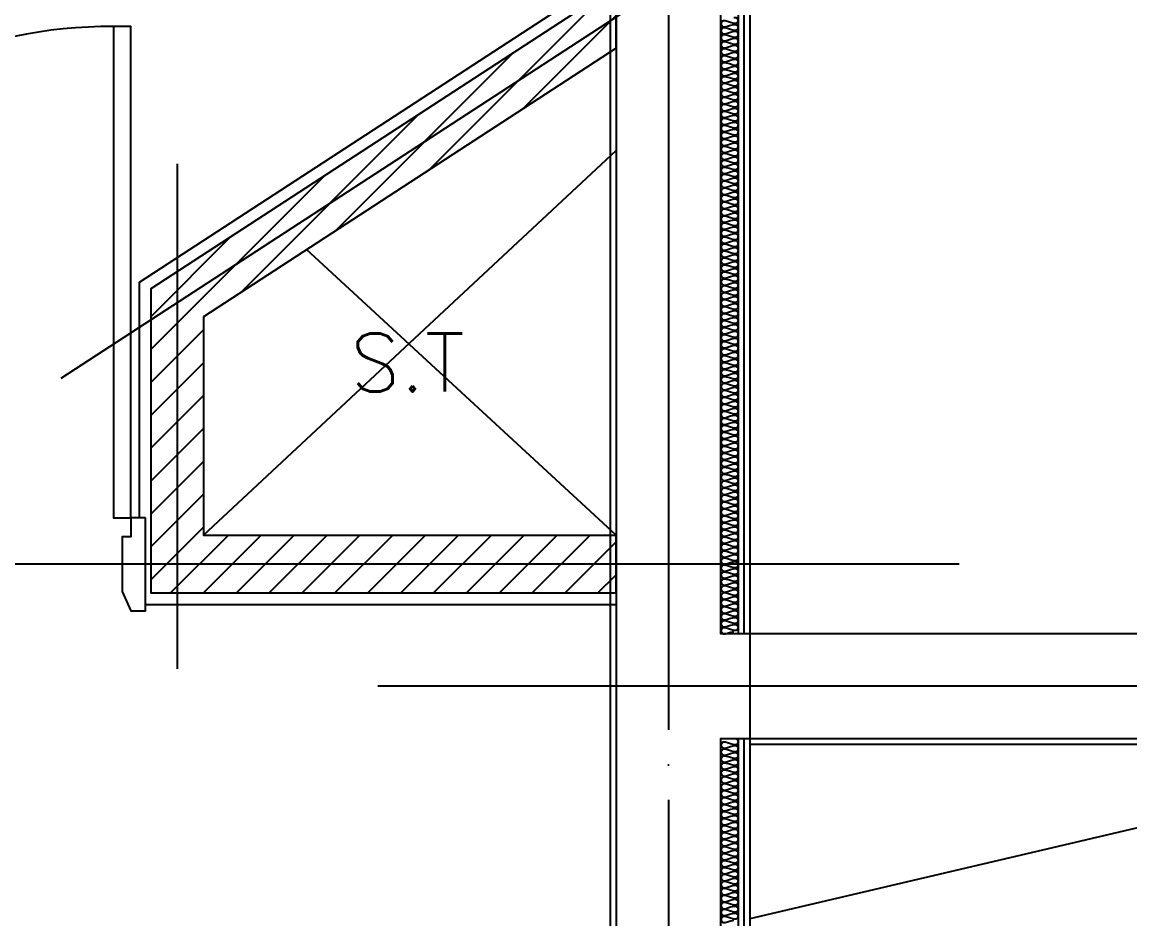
# Model space of a CAD drawing. Extents: x 0 to 40850, y 0 to 28500.
# Drawn here: x 11756 to 13662, y 14687 to 16229 of the extents above; entities that cross this region are included whole.
import ezdxf

# ---------------------------------------------------------------- set-up
doc = ezdxf.new("R2010")
doc.units = 0
doc.header["$LTSCALE"] = 60
doc.header["$MEASUREMENT"] = 0
doc.linetypes.add('CEN', pattern=[62, 60, -1, 0, -1])
for name, color, linetype in [('1', 1, 'CONTINUOUS'), ('2', 2, 'CONTINUOUS'), ('3', 3, 'CONTINUOUS'), ('4', 4, 'CONTINUOUS'), ('6', 6, 'CONTINUOUS'), ('7', 7, 'CONTINUOUS'), ('8', 8, 'CONTINUOUS'), ('9', 9, 'CONTINUOUS'), ('CEN', 1, 'CEN'), ('INSUL', 9, 'CONTINUOUS')]:
    doc.layers.add(name, color=color, linetype=linetype)
doc.styles.add('HS', font='simplex', dxfattribs={"bigfont": 'ghs'})

msp = doc.modelspace()

# ---------------------------------------------------------------- hatches: boundary and pattern name
at = {"layer": '9'}
h = msp.add_hatch(dxfattribs=at)
h.set_pattern_fill('ANSI31', color=256, scale=40, style=0)
h.set_pattern_definition([(45, (-69770.193, -30669.865), (-28.284271, 28.284271), [])])
h.paths.add_polyline_path([(12778.3, 15347), (12778.3, 15247), (11978.3, 15247), (11978.3, 15771.4), (12778.3, 16292.1), (12778.3, 16184.7), (12068.3, 15722.6), (12068.3, 15347)])

# ---------------------------------------------------------------- linework, layer by layer
at = {"layer": '1'}
for p, q in [((12068.3, 15347), (12778.3, 16008.5)), ((12778.3, 15347), (12245.8, 15838.1))]:
    msp.add_line(p, q, dxfattribs=at)
at = {"layer": '2'}
for p, q in [((12998.3, 18147), (12998.3, 15177)), ((12988.3, 18137), (12988.3, 15177)), ((11958.3, 15782.3), (12778.3, 16316)), ((11958.3, 15377), (11958.3, 15782.3)), ((12778.3, 15227), (11968.3, 15227)), ((12988.3, 14997), (12988.3, 14637)), ((12998.3, 14997), (12998.3, 14637)), ((13008.3, 14987), (13008.3, 14687)), ((14288.3, 14987), (13008.3, 14987)), ((14285, 14987), (13008.3, 14687))]:
    msp.add_line(p, q, dxfattribs=at)
at = {"layer": '4', "color": 4, "linetype": 'CONTINUOUS'}
for points in [[(11943.3, 15377), (11943.3, 16222), (11913.3, 16222), (11913.3, 15377)], [(11968.3, 15377), (11943.3, 15377), (11943.3, 15344), (11928.3, 15344), (11928.3, 15250), (11943.3, 15217), (11968.3, 15217)]]:
    msp.add_lwpolyline(points, close=True, dxfattribs=at)
at = {"layer": '4'}
msp.add_arc((11913.3, 15377), 845, 90, 180, dxfattribs=at)
at = {"layer": '6'}
msp.add_lwpolyline([(12778.3, 15347), (12778.3, 15247), (11978.3, 15247), (11978.3, 15771.4), (12778.3, 16292.1), (12778.3, 16184.7), (12068.3, 15722.6), (12068.3, 15347)], close=True, dxfattribs=at)
at = {"layer": '7'}
msp.add_lwpolyline([(12948.3, 17522), (12948.3, 17957), (12958.3, 17957), (12958.3, 20487), (12228.3, 20487), (12228.3, 20307), (12778.3, 20307), (12778.3, 14607), (12958.3, 14607), (12958.3, 14997), (14498.3, 14997), (14498.3, 15177), (12958.3, 15177), (12958.3, 17512)], close=True, dxfattribs=at)
for points in [[(12778.3, 16184.7), (12778.3, 16292.1)], [(12778.3, 15247), (12778.3, 15347)]]:
    msp.add_lwpolyline(points, dxfattribs=at)
at = {"layer": '8'}
for p, q in [((12768.3, 22332), (12768.3, 6042)), ((13008.3, 22332), (13008.3, 6042))]:
    msp.add_line(p, q, dxfattribs=at)
at = {"layer": 'CEN'}
for p, q in [((12868.3, 22332), (12868.3, 6042)), ((11823.3, 15616.8), (13068.3, 16427.2)), ((12023.3, 15117), (12023.3, 15985.6)), ((13368.3, 15297), (8868.3, 15297)), ((15898.3, 15087), (12368.3, 15087))]:
    msp.add_line(p, q, dxfattribs=at)
at = {"layer": 'INSUL'}
for points in [[(12980.8, 16237.5), (12984.1, 16237.5), (12987.1, 16235.7), (12988.3, 16232.4), (12987.1, 16229.1), (12984.1, 16227), (12980.8, 16227), (12973.3, 16229.3), (12965.8, 16231.5), (12962.5, 16231.5), (12959.5, 16229.7), (12958.3, 16226.4), (12959.5, 16223.1), (12962.5, 16221), (12965.8, 16221), (12973.3, 16223.3), (12980.8, 16225.5)], [(12980.8, 16225.5), (12984.1, 16225.5), (12987.1, 16223.7), (12988.3, 16220.4), (12987.1, 16217.1), (12984.1, 16215), (12980.8, 16215), (12973.3, 16217.3), (12965.8, 16219.5), (12962.5, 16219.5), (12959.5, 16217.7), (12958.3, 16214.4), (12959.5, 16211.1), (12962.5, 16209), (12965.8, 16209), (12973.3, 16211.3), (12980.8, 16213.5)], [(12980.8, 16213.5), (12984.1, 16213.5), (12987.1, 16211.7), (12988.3, 16208.4), (12987.1, 16205.1), (12984.1, 16203), (12980.8, 16203), (12973.3, 16205.3), (12965.8, 16207.5), (12962.5, 16207.5), (12959.5, 16205.7), (12958.3, 16202.4), (12959.5, 16199.1), (12962.5, 16197), (12965.8, 16197), (12973.3, 16199.3), (12980.8, 16201.5)], [(12980.8, 16201.5), (12984.1, 16201.5), (12987.1, 16199.7), (12988.3, 16196.4), (12987.1, 16193.1), (12984.1, 16191), (12980.8, 16191), (12973.3, 16193.3), (12965.8, 16195.5), (12962.5, 16195.5), (12959.5, 16193.7), (12958.3, 16190.4), (12959.5, 16187.1), (12962.5, 16185), (12965.8, 16185), (12973.3, 16187.3), (12980.8, 16189.5)], [(12980.8, 16189.5), (12984.1, 16189.5), (12987.1, 16187.7), (12988.3, 16184.4), (12987.1, 16181.1), (12984.1, 16179), (12980.8, 16179), (12973.3, 16181.3), (12965.8, 16183.5), (12962.5, 16183.5), (12959.5, 16181.7), (12958.3, 16178.4), (12959.5, 16175.1), (12962.5, 16173), (12965.8, 16173), (12973.3, 16175.3), (12980.8, 16177.5)], [(12980.8, 16177.5), (12984.1, 16177.5), (12987.1, 16175.7), (12988.3, 16172.4), (12987.1, 16169.1), (12984.1, 16167), (12980.8, 16167), (12973.3, 16169.3), (12965.8, 16171.5), (12962.5, 16171.5), (12959.5, 16169.7), (12958.3, 16166.4), (12959.5, 16163.1), (12962.5, 16161), (12965.8, 16161), (12973.3, 16163.3), (12980.8, 16165.5)], [(12980.8, 16165.5), (12984.1, 16165.5), (12987.1, 16163.7), (12988.3, 16160.4), (12987.1, 16157.1), (12984.1, 16155), (12980.8, 16155), (12973.3, 16157.3), (12965.8, 16159.5), (12962.5, 16159.5), (12959.5, 16157.7), (12958.3, 16154.4), (12959.5, 16151.1), (12962.5, 16149), (12965.8, 16149), (12973.3, 16151.3), (12980.8, 16153.5)], [(12980.8, 16153.5), (12984.1, 16153.5), (12987.1, 16151.7), (12988.3, 16148.4), (12987.1, 16145.1), (12984.1, 16143), (12980.8, 16143), (12973.3, 16145.3), (12965.8, 16147.5), (12962.5, 16147.5), (12959.5, 16145.7), (12958.3, 16142.4), (12959.5, 16139.1), (12962.5, 16137), (12965.8, 16137), (12973.3, 16139.3), (12980.8, 16141.5)], [(12980.8, 16141.5), (12984.1, 16141.5), (12987.1, 16139.7), (12988.3, 16136.4), (12987.1, 16133.1), (12984.1, 16131), (12980.8, 16131), (12973.3, 16133.3), (12965.8, 16135.5), (12962.5, 16135.5), (12959.5, 16133.7), (12958.3, 16130.4), (12959.5, 16127.1), (12962.5, 16125), (12965.8, 16125), (12973.3, 16127.3), (12980.8, 16129.5)], [(12980.8, 16129.5), (12984.1, 16129.5), (12987.1, 16127.7), (12988.3, 16124.4), (12987.1, 16121.1), (12984.1, 16119), (12980.8, 16119), (12973.3, 16121.3), (12965.8, 16123.5), (12962.5, 16123.5), (12959.5, 16121.7), (12958.3, 16118.4), (12959.5, 16115.1), (12962.5, 16113), (12965.8, 16113), (12973.3, 16115.3), (12980.8, 16117.5)], [(12980.8, 16117.5), (12984.1, 16117.5), (12987.1, 16115.7), (12988.3, 16112.4), (12987.1, 16109.1), (12984.1, 16107), (12980.8, 16107), (12973.3, 16109.3), (12965.8, 16111.5), (12962.5, 16111.5), (12959.5, 16109.7), (12958.3, 16106.4), (12959.5, 16103.1), (12962.5, 16101), (12965.8, 16101), (12973.3, 16103.3), (12980.8, 16105.5)], [(12980.8, 16105.5), (12984.1, 16105.5), (12987.1, 16103.7), (12988.3, 16100.4), (12987.1, 16097.1), (12984.1, 16095), (12980.8, 16095), (12973.3, 16097.3), (12965.8, 16099.5), (12962.5, 16099.5), (12959.5, 16097.7), (12958.3, 16094.4), (12959.5, 16091.1), (12962.5, 16089), (12965.8, 16089), (12973.3, 16091.3), (12980.8, 16093.5)], [(12980.8, 16093.5), (12984.1, 16093.5), (12987.1, 16091.7), (12988.3, 16088.4), (12987.1, 16085.1), (12984.1, 16083), (12980.8, 16083), (12973.3, 16085.3), (12965.8, 16087.5), (12962.5, 16087.5), (12959.5, 16085.7), (12958.3, 16082.4), (12959.5, 16079.1), (12962.5, 16077), (12965.8, 16077), (12973.3, 16079.3), (12980.8, 16081.5)], [(12980.8, 16081.5), (12984.1, 16081.5), (12987.1, 16079.7), (12988.3, 16076.4), (12987.1, 16073.1), (12984.1, 16071), (12980.8, 16071), (12973.3, 16073.3), (12965.8, 16075.5), (12962.5, 16075.5), (12959.5, 16073.7), (12958.3, 16070.4), (12959.5, 16067.1), (12962.5, 16065), (12965.8, 16065), (12973.3, 16067.3), (12980.8, 16069.5)], [(12980.8, 16069.5), (12984.1, 16069.5), (12987.1, 16067.7), (12988.3, 16064.4), (12987.1, 16061.1), (12984.1, 16059), (12980.8, 16059), (12973.3, 16061.3), (12965.8, 16063.5), (12962.5, 16063.5), (12959.5, 16061.7), (12958.3, 16058.4), (12959.5, 16055.1), (12962.5, 16053), (12965.8, 16053), (12973.3, 16055.3), (12980.8, 16057.5)], [(12980.8, 16057.5), (12984.1, 16057.5), (12987.1, 16055.7), (12988.3, 16052.4), (12987.1, 16049.1), (12984.1, 16047), (12980.8, 16047), (12973.3, 16049.3), (12965.8, 16051.5), (12962.5, 16051.5), (12959.5, 16049.7), (12958.3, 16046.4), (12959.5, 16043.1), (12962.5, 16041), (12965.8, 16041), (12973.3, 16043.3), (12980.8, 16045.5)], [(12980.8, 16045.5), (12984.1, 16045.5), (12987.1, 16043.7), (12988.3, 16040.4), (12987.1, 16037.1), (12984.1, 16035), (12980.8, 16035), (12973.3, 16037.3), (12965.8, 16039.5), (12962.5, 16039.5), (12959.5, 16037.7), (12958.3, 16034.4), (12959.5, 16031.1), (12962.5, 16029), (12965.8, 16029), (12973.3, 16031.3), (12980.8, 16033.5)], [(12980.8, 16033.5), (12984.1, 16033.5), (12987.1, 16031.7), (12988.3, 16028.4), (12987.1, 16025.1), (12984.1, 16023), (12980.8, 16023), (12973.3, 16025.3), (12965.8, 16027.5), (12962.5, 16027.5), (12959.5, 16025.7), (12958.3, 16022.4), (12959.5, 16019.1), (12962.5, 16017), (12965.8, 16017), (12973.3, 16019.3), (12980.8, 16021.5)], [(12980.8, 16021.5), (12984.1, 16021.5), (12987.1, 16019.7), (12988.3, 16016.4), (12987.1, 16013.1), (12984.1, 16011), (12980.8, 16011), (12973.3, 16013.3), (12965.8, 16015.5), (12962.5, 16015.5), (12959.5, 16013.7), (12958.3, 16010.4), (12959.5, 16007.1), (12962.5, 16005), (12965.8, 16005), (12973.3, 16007.3), (12980.8, 16009.5)], [(12980.8, 16009.5), (12984.1, 16009.5), (12987.1, 16007.7), (12988.3, 16004.4), (12987.1, 16001.1), (12984.1, 15999), (12980.8, 15999), (12973.3, 16001.3), (12965.8, 16003.5), (12962.5, 16003.5), (12959.5, 16001.7), (12958.3, 15998.4), (12959.5, 15995.1), (12962.5, 15993), (12965.8, 15993), (12973.3, 15995.3), (12980.8, 15997.5)], [(12980.8, 15997.5), (12984.1, 15997.5), (12987.1, 15995.7), (12988.3, 15992.4), (12987.1, 15989.1), (12984.1, 15987), (12980.8, 15987), (12973.3, 15989.3), (12965.8, 15991.5), (12962.5, 15991.5), (12959.5, 15989.7), (12958.3, 15986.4), (12959.5, 15983.1), (12962.5, 15981), (12965.8, 15981), (12973.3, 15983.3), (12980.8, 15985.5)], [(12980.8, 15985.5), (12984.1, 15985.5), (12987.1, 15983.7), (12988.3, 15980.4), (12987.1, 15977.1), (12984.1, 15975), (12980.8, 15975), (12973.3, 15977.3), (12965.8, 15979.5), (12962.5, 15979.5), (12959.5, 15977.7), (12958.3, 15974.4), (12959.5, 15971.1), (12962.5, 15969), (12965.8, 15969), (12973.3, 15971.3), (12980.8, 15973.5)], [(12980.8, 15973.5), (12984.1, 15973.5), (12987.1, 15971.7), (12988.3, 15968.4), (12987.1, 15965.1), (12984.1, 15963), (12980.8, 15963), (12973.3, 15965.3), (12965.8, 15967.5), (12962.5, 15967.5), (12959.5, 15965.7), (12958.3, 15962.4), (12959.5, 15959.1), (12962.5, 15957), (12965.8, 15957), (12973.3, 15959.3), (12980.8, 15961.5)], [(12980.8, 15961.5), (12984.1, 15961.5), (12987.1, 15959.7), (12988.3, 15956.4), (12987.1, 15953.1), (12984.1, 15951), (12980.8, 15951), (12973.3, 15953.3), (12965.8, 15955.5), (12962.5, 15955.5), (12959.5, 15953.7), (12958.3, 15950.4), (12959.5, 15947.1), (12962.5, 15945), (12965.8, 15945), (12973.3, 15947.3), (12980.8, 15949.5)], [(12980.8, 15949.5), (12984.1, 15949.5), (12987.1, 15947.7), (12988.3, 15944.4), (12987.1, 15941.1), (12984.1, 15939), (12980.8, 15939), (12973.3, 15941.3), (12965.8, 15943.5), (12962.5, 15943.5), (12959.5, 15941.7), (12958.3, 15938.4), (12959.5, 15935.1), (12962.5, 15933), (12965.8, 15933), (12973.3, 15935.3), (12980.8, 15937.5)], [(12980.8, 15937.5), (12984.1, 15937.5), (12987.1, 15935.7), (12988.3, 15932.4), (12987.1, 15929.1), (12984.1, 15927), (12980.8, 15927), (12973.3, 15929.3), (12965.8, 15931.5), (12962.5, 15931.5), (12959.5, 15929.7), (12958.3, 15926.4), (12959.5, 15923.1), (12962.5, 15921), (12965.8, 15921), (12973.3, 15923.3), (12980.8, 15925.5)], [(12980.8, 15925.5), (12984.1, 15925.5), (12987.1, 15923.7), (12988.3, 15920.4), (12987.1, 15917.1), (12984.1, 15915), (12980.8, 15915), (12973.3, 15917.3), (12965.8, 15919.5), (12962.5, 15919.5), (12959.5, 15917.7), (12958.3, 15914.4), (12959.5, 15911.1), (12962.5, 15909), (12965.8, 15909), (12973.3, 15911.3), (12980.8, 15913.5)], [(12980.8, 15913.5), (12984.1, 15913.5), (12987.1, 15911.7), (12988.3, 15908.4), (12987.1, 15905.1), (12984.1, 15903), (12980.8, 15903), (12973.3, 15905.3), (12965.8, 15907.5), (12962.5, 15907.5), (12959.5, 15905.7), (12958.3, 15902.4), (12959.5, 15899.1), (12962.5, 15897), (12965.8, 15897), (12973.3, 15899.3), (12980.8, 15901.5)], [(12980.8, 15901.5), (12984.1, 15901.5), (12987.1, 15899.7), (12988.3, 15896.4), (12987.1, 15893.1), (12984.1, 15891), (12980.8, 15891), (12973.3, 15893.3), (12965.8, 15895.5), (12962.5, 15895.5), (12959.5, 15893.7), (12958.3, 15890.4), (12959.5, 15887.1), (12962.5, 15885), (12965.8, 15885), (12973.3, 15887.3), (12980.8, 15889.5)], [(12980.8, 15889.5), (12984.1, 15889.5), (12987.1, 15887.7), (12988.3, 15884.4), (12987.1, 15881.1), (12984.1, 15879), (12980.8, 15879), (12973.3, 15881.3), (12965.8, 15883.5), (12962.5, 15883.5), (12959.5, 15881.7), (12958.3, 15878.4), (12959.5, 15875.1), (12962.5, 15873), (12965.8, 15873), (12973.3, 15875.3), (12980.8, 15877.5)], [(12980.8, 15877.5), (12984.1, 15877.5), (12987.1, 15875.7), (12988.3, 15872.4), (12987.1, 15869.1), (12984.1, 15867), (12980.8, 15867), (12973.3, 15869.3), (12965.8, 15871.5), (12962.5, 15871.5), (12959.5, 15869.7), (12958.3, 15866.4), (12959.5, 15863.1), (12962.5, 15861), (12965.8, 15861), (12973.3, 15863.3), (12980.8, 15865.5)], [(12980.8, 15865.5), (12984.1, 15865.5), (12987.1, 15863.7), (12988.3, 15860.4), (12987.1, 15857.1), (12984.1, 15855), (12980.8, 15855), (12973.3, 15857.3), (12965.8, 15859.5), (12962.5, 15859.5), (12959.5, 15857.7), (12958.3, 15854.4), (12959.5, 15851.1), (12962.5, 15849), (12965.8, 15849), (12973.3, 15851.3), (12980.8, 15853.5)], [(12980.8, 15853.5), (12984.1, 15853.5), (12987.1, 15851.7), (12988.3, 15848.4), (12987.1, 15845.1), (12984.1, 15843), (12980.8, 15843), (12973.3, 15845.3), (12965.8, 15847.5), (12962.5, 15847.5), (12959.5, 15845.7), (12958.3, 15842.4), (12959.5, 15839.1), (12962.5, 15837), (12965.8, 15837), (12973.3, 15839.3), (12980.8, 15841.5)], [(12980.8, 15841.5), (12984.1, 15841.5), (12987.1, 15839.7), (12988.3, 15836.4), (12987.1, 15833.1), (12984.1, 15831), (12980.8, 15831), (12973.3, 15833.3), (12965.8, 15835.5), (12962.5, 15835.5), (12959.5, 15833.7), (12958.3, 15830.4), (12959.5, 15827.1), (12962.5, 15825), (12965.8, 15825), (12973.3, 15827.3), (12980.8, 15829.5)], [(12980.8, 15829.5), (12984.1, 15829.5), (12987.1, 15827.7), (12988.3, 15824.4), (12987.1, 15821.1), (12984.1, 15819), (12980.8, 15819), (12973.3, 15821.3), (12965.8, 15823.5), (12962.5, 15823.5), (12959.5, 15821.7), (12958.3, 15818.4), (12959.5, 15815.1), (12962.5, 15813), (12965.8, 15813), (12973.3, 15815.3), (12980.8, 15817.5)], [(12980.8, 15817.5), (12984.1, 15817.5), (12987.1, 15815.7), (12988.3, 15812.4), (12987.1, 15809.1), (12984.1, 15807), (12980.8, 15807), (12973.3, 15809.3), (12965.8, 15811.5), (12962.5, 15811.5), (12959.5, 15809.7), (12958.3, 15806.4), (12959.5, 15803.1), (12962.5, 15801), (12965.8, 15801), (12973.3, 15803.3), (12980.8, 15805.5)], [(12980.8, 15805.5), (12984.1, 15805.5), (12987.1, 15803.7), (12988.3, 15800.4), (12987.1, 15797.1), (12984.1, 15795), (12980.8, 15795), (12973.3, 15797.3), (12965.8, 15799.5), (12962.5, 15799.5), (12959.5, 15797.7), (12958.3, 15794.4), (12959.5, 15791.1), (12962.5, 15789), (12965.8, 15789), (12973.3, 15791.3), (12980.8, 15793.5)], [(12980.8, 15793.5), (12984.1, 15793.5), (12987.1, 15791.7), (12988.3, 15788.4), (12987.1, 15785.1), (12984.1, 15783), (12980.8, 15783), (12973.3, 15785.3), (12965.8, 15787.5), (12962.5, 15787.5), (12959.5, 15785.7), (12958.3, 15782.4), (12959.5, 15779.1), (12962.5, 15777), (12965.8, 15777), (12973.3, 15779.3), (12980.8, 15781.5)], [(12980.8, 15781.5), (12984.1, 15781.5), (12987.1, 15779.7), (12988.3, 15776.4), (12987.1, 15773.1), (12984.1, 15771), (12980.8, 15771), (12973.3, 15773.3), (12965.8, 15775.5), (12962.5, 15775.5), (12959.5, 15773.7), (12958.3, 15770.4), (12959.5, 15767.1), (12962.5, 15765), (12965.8, 15765), (12973.3, 15767.3), (12980.8, 15769.5)], [(12980.8, 15769.5), (12984.1, 15769.5), (12987.1, 15767.7), (12988.3, 15764.4), (12987.1, 15761.1), (12984.1, 15759), (12980.8, 15759), (12973.3, 15761.3), (12965.8, 15763.5), (12962.5, 15763.5), (12959.5, 15761.7), (12958.3, 15758.4), (12959.5, 15755.1), (12962.5, 15753), (12965.8, 15753), (12973.3, 15755.3), (12980.8, 15757.5)], [(12980.8, 15757.5), (12984.1, 15757.5), (12987.1, 15755.7), (12988.3, 15752.4), (12987.1, 15749.1), (12984.1, 15747), (12980.8, 15747), (12973.3, 15749.3), (12965.8, 15751.5), (12962.5, 15751.5), (12959.5, 15749.7), (12958.3, 15746.4), (12959.5, 15743.1), (12962.5, 15741), (12965.8, 15741), (12973.3, 15743.3), (12980.8, 15745.5)], [(12980.8, 15745.5), (12984.1, 15745.5), (12987.1, 15743.7), (12988.3, 15740.4), (12987.1, 15737.1), (12984.1, 15735), (12980.8, 15735), (12973.3, 15737.3), (12965.8, 15739.5), (12962.5, 15739.5), (12959.5, 15737.7), (12958.3, 15734.4), (12959.5, 15731.1), (12962.5, 15729), (12965.8, 15729), (12973.3, 15731.3), (12980.8, 15733.5)], [(12980.8, 15733.5), (12984.1, 15733.5), (12987.1, 15731.7), (12988.3, 15728.4), (12987.1, 15725.1), (12984.1, 15723), (12980.8, 15723), (12973.3, 15725.3), (12965.8, 15727.5), (12962.5, 15727.5), (12959.5, 15725.7), (12958.3, 15722.4), (12959.5, 15719.1), (12962.5, 15717), (12965.8, 15717), (12973.3, 15719.3), (12980.8, 15721.5)], [(12980.8, 15721.5), (12984.1, 15721.5), (12987.1, 15719.7), (12988.3, 15716.4), (12987.1, 15713.1), (12984.1, 15711), (12980.8, 15711), (12973.3, 15713.3), (12965.8, 15715.5), (12962.5, 15715.5), (12959.5, 15713.7), (12958.3, 15710.4), (12959.5, 15707.1), (12962.5, 15705), (12965.8, 15705), (12973.3, 15707.3), (12980.8, 15709.5)], [(12980.8, 15709.5), (12984.1, 15709.5), (12987.1, 15707.7), (12988.3, 15704.4), (12987.1, 15701.1), (12984.1, 15699), (12980.8, 15699), (12973.3, 15701.3), (12965.8, 15703.5), (12962.5, 15703.5), (12959.5, 15701.7), (12958.3, 15698.4), (12959.5, 15695.1), (12962.5, 15693), (12965.8, 15693), (12973.3, 15695.3), (12980.8, 15697.5)], [(12980.8, 15697.5), (12984.1, 15697.5), (12987.1, 15695.7), (12988.3, 15692.4), (12987.1, 15689.1), (12984.1, 15687), (12980.8, 15687), (12973.3, 15689.3), (12965.8, 15691.5), (12962.5, 15691.5), (12959.5, 15689.7), (12958.3, 15686.4), (12959.5, 15683.1), (12962.5, 15681), (12965.8, 15681), (12973.3, 15683.3), (12980.8, 15685.5)], [(12980.8, 15685.5), (12984.1, 15685.5), (12987.1, 15683.7), (12988.3, 15680.4), (12987.1, 15677.1), (12984.1, 15675), (12980.8, 15675), (12973.3, 15677.3), (12965.8, 15679.5), (12962.5, 15679.5), (12959.5, 15677.7), (12958.3, 15674.4), (12959.5, 15671.1), (12962.5, 15669), (12965.8, 15669), (12973.3, 15671.3), (12980.8, 15673.5)], [(12980.8, 15673.5), (12984.1, 15673.5), (12987.1, 15671.7), (12988.3, 15668.4), (12987.1, 15665.1), (12984.1, 15663), (12980.8, 15663), (12973.3, 15665.3), (12965.8, 15667.5), (12962.5, 15667.5), (12959.5, 15665.7), (12958.3, 15662.4), (12959.5, 15659.1), (12962.5, 15657), (12965.8, 15657), (12973.3, 15659.3), (12980.8, 15661.5)], [(12980.8, 15661.5), (12984.1, 15661.5), (12987.1, 15659.7), (12988.3, 15656.4), (12987.1, 15653.1), (12984.1, 15651), (12980.8, 15651), (12973.3, 15653.3), (12965.8, 15655.5), (12962.5, 15655.5), (12959.5, 15653.7), (12958.3, 15650.4), (12959.5, 15647.1), (12962.5, 15645), (12965.8, 15645), (12973.3, 15647.3), (12980.8, 15649.5)], [(12980.8, 15649.5), (12984.1, 15649.5), (12987.1, 15647.7), (12988.3, 15644.4), (12987.1, 15641.1), (12984.1, 15639), (12980.8, 15639), (12973.3, 15641.3), (12965.8, 15643.5), (12962.5, 15643.5), (12959.5, 15641.7), (12958.3, 15638.4), (12959.5, 15635.1), (12962.5, 15633), (12965.8, 15633), (12973.3, 15635.3), (12980.8, 15637.5)], [(12980.8, 15637.5), (12984.1, 15637.5), (12987.1, 15635.7), (12988.3, 15632.4), (12987.1, 15629.1), (12984.1, 15627), (12980.8, 15627), (12973.3, 15629.3), (12965.8, 15631.5), (12962.5, 15631.5), (12959.5, 15629.7), (12958.3, 15626.4), (12959.5, 15623.1), (12962.5, 15621), (12965.8, 15621), (12973.3, 15623.3), (12980.8, 15625.5)], [(12980.8, 15625.5), (12984.1, 15625.5), (12987.1, 15623.7), (12988.3, 15620.4), (12987.1, 15617.1), (12984.1, 15615), (12980.8, 15615), (12973.3, 15617.3), (12965.8, 15619.5), (12962.5, 15619.5), (12959.5, 15617.7), (12958.3, 15614.4), (12959.5, 15611.1), (12962.5, 15609), (12965.8, 15609), (12973.3, 15611.3), (12980.8, 15613.5)], [(12980.8, 15613.5), (12984.1, 15613.5), (12987.1, 15611.7), (12988.3, 15608.4), (12987.1, 15605.1), (12984.1, 15603), (12980.8, 15603), (12973.3, 15605.3), (12965.8, 15607.5), (12962.5, 15607.5), (12959.5, 15605.7), (12958.3, 15602.4), (12959.5, 15599.1), (12962.5, 15597), (12965.8, 15597), (12973.3, 15599.3), (12980.8, 15601.5)], [(12980.8, 15601.5), (12984.1, 15601.5), (12987.1, 15599.7), (12988.3, 15596.4), (12987.1, 15593.1), (12984.1, 15591), (12980.8, 15591), (12973.3, 15593.3), (12965.8, 15595.5), (12962.5, 15595.5), (12959.5, 15593.7), (12958.3, 15590.4), (12959.5, 15587.1), (12962.5, 15585), (12965.8, 15585), (12973.3, 15587.3), (12980.8, 15589.5)], [(12980.8, 15589.5), (12984.1, 15589.5), (12987.1, 15587.7), (12988.3, 15584.4), (12987.1, 15581.1), (12984.1, 15579), (12980.8, 15579), (12973.3, 15581.3), (12965.8, 15583.5), (12962.5, 15583.5), (12959.5, 15581.7), (12958.3, 15578.4), (12959.5, 15575.1), (12962.5, 15573), (12965.8, 15573), (12973.3, 15575.3), (12980.8, 15577.5)], [(12980.8, 15577.5), (12984.1, 15577.5), (12987.1, 15575.7), (12988.3, 15572.4), (12987.1, 15569.1), (12984.1, 15567), (12980.8, 15567), (12973.3, 15569.3), (12965.8, 15571.5), (12962.5, 15571.5), (12959.5, 15569.7), (12958.3, 15566.4), (12959.5, 15563.1), (12962.5, 15561), (12965.8, 15561), (12973.3, 15563.3), (12980.8, 15565.5)], [(12980.8, 15565.5), (12984.1, 15565.5), (12987.1, 15563.7), (12988.3, 15560.4), (12987.1, 15557.1), (12984.1, 15555), (12980.8, 15555), (12973.3, 15557.3), (12965.8, 15559.5), (12962.5, 15559.5), (12959.5, 15557.7), (12958.3, 15554.4), (12959.5, 15551.1), (12962.5, 15549), (12965.8, 15549), (12973.3, 15551.3), (12980.8, 15553.5)], [(12980.8, 15553.5), (12984.1, 15553.5), (12987.1, 15551.7), (12988.3, 15548.4), (12987.1, 15545.1), (12984.1, 15543), (12980.8, 15543), (12973.3, 15545.3), (12965.8, 15547.5), (12962.5, 15547.5), (12959.5, 15545.7), (12958.3, 15542.4), (12959.5, 15539.1), (12962.5, 15537), (12965.8, 15537), (12973.3, 15539.3), (12980.8, 15541.5)], [(12980.8, 15541.5), (12984.1, 15541.5), (12987.1, 15539.7), (12988.3, 15536.4), (12987.1, 15533.1), (12984.1, 15531), (12980.8, 15531), (12973.3, 15533.3), (12965.8, 15535.5), (12962.5, 15535.5), (12959.5, 15533.7), (12958.3, 15530.4), (12959.5, 15527.1), (12962.5, 15525), (12965.8, 15525), (12973.3, 15527.3), (12980.8, 15529.5)], [(12980.8, 15529.5), (12984.1, 15529.5), (12987.1, 15527.7), (12988.3, 15524.4), (12987.1, 15521.1), (12984.1, 15519), (12980.8, 15519), (12973.3, 15521.3), (12965.8, 15523.5), (12962.5, 15523.5), (12959.5, 15521.7), (12958.3, 15518.4), (12959.5, 15515.1), (12962.5, 15513), (12965.8, 15513), (12973.3, 15515.3), (12980.8, 15517.5)], [(12980.8, 15517.5), (12984.1, 15517.5), (12987.1, 15515.7), (12988.3, 15512.4), (12987.1, 15509.1), (12984.1, 15507), (12980.8, 15507), (12973.3, 15509.3), (12965.8, 15511.5), (12962.5, 15511.5), (12959.5, 15509.7), (12958.3, 15506.4), (12959.5, 15503.1), (12962.5, 15501), (12965.8, 15501), (12973.3, 15503.3), (12980.8, 15505.5)], [(12980.8, 15505.5), (12984.1, 15505.5), (12987.1, 15503.7), (12988.3, 15500.4), (12987.1, 15497.1), (12984.1, 15495), (12980.8, 15495), (12973.3, 15497.3), (12965.8, 15499.5), (12962.5, 15499.5), (12959.5, 15497.7), (12958.3, 15494.4), (12959.5, 15491.1), (12962.5, 15489), (12965.8, 15489), (12973.3, 15491.3), (12980.8, 15493.5)], [(12980.8, 15493.5), (12984.1, 15493.5), (12987.1, 15491.7), (12988.3, 15488.4), (12987.1, 15485.1), (12984.1, 15483), (12980.8, 15483), (12973.3, 15485.3), (12965.8, 15487.5), (12962.5, 15487.5), (12959.5, 15485.7), (12958.3, 15482.4), (12959.5, 15479.1), (12962.5, 15477), (12965.8, 15477), (12973.3, 15479.3), (12980.8, 15481.5)], [(12980.8, 15481.5), (12984.1, 15481.5), (12987.1, 15479.7), (12988.3, 15476.4), (12987.1, 15473.1), (12984.1, 15471), (12980.8, 15471), (12973.3, 15473.3), (12965.8, 15475.5), (12962.5, 15475.5), (12959.5, 15473.7), (12958.3, 15470.4), (12959.5, 15467.1), (12962.5, 15465), (12965.8, 15465), (12973.3, 15467.3), (12980.8, 15469.5)], [(12980.8, 15469.5), (12984.1, 15469.5), (12987.1, 15467.7), (12988.3, 15464.4), (12987.1, 15461.1), (12984.1, 15459), (12980.8, 15459), (12973.3, 15461.3), (12965.8, 15463.5), (12962.5, 15463.5), (12959.5, 15461.7), (12958.3, 15458.4), (12959.5, 15455.1), (12962.5, 15453), (12965.8, 15453), (12973.3, 15455.3), (12980.8, 15457.5)], [(12980.8, 15457.5), (12984.1, 15457.5), (12987.1, 15455.7), (12988.3, 15452.4), (12987.1, 15449.1), (12984.1, 15447), (12980.8, 15447), (12973.3, 15449.3), (12965.8, 15451.5), (12962.5, 15451.5), (12959.5, 15449.7), (12958.3, 15446.4), (12959.5, 15443.1), (12962.5, 15441), (12965.8, 15441), (12973.3, 15443.3), (12980.8, 15445.5)], [(12980.8, 15445.5), (12984.1, 15445.5), (12987.1, 15443.7), (12988.3, 15440.4), (12987.1, 15437.1), (12984.1, 15435), (12980.8, 15435), (12973.3, 15437.3), (12965.8, 15439.5), (12962.5, 15439.5), (12959.5, 15437.7), (12958.3, 15434.4), (12959.5, 15431.1), (12962.5, 15429), (12965.8, 15429), (12973.3, 15431.3), (12980.8, 15433.5)], [(12980.8, 15433.5), (12984.1, 15433.5), (12987.1, 15431.7), (12988.3, 15428.4), (12987.1, 15425.1), (12984.1, 15423), (12980.8, 15423), (12973.3, 15425.3), (12965.8, 15427.5), (12962.5, 15427.5), (12959.5, 15425.7), (12958.3, 15422.4), (12959.5, 15419.1), (12962.5, 15417), (12965.8, 15417), (12973.3, 15419.3), (12980.8, 15421.5)], [(12980.8, 15421.5), (12984.1, 15421.5), (12987.1, 15419.7), (12988.3, 15416.4), (12987.1, 15413.1), (12984.1, 15411), (12980.8, 15411), (12973.3, 15413.3), (12965.8, 15415.5), (12962.5, 15415.5), (12959.5, 15413.7), (12958.3, 15410.4), (12959.5, 15407.1), (12962.5, 15405), (12965.8, 15405), (12973.3, 15407.3), (12980.8, 15409.5)], [(12980.8, 15409.5), (12984.1, 15409.5), (12987.1, 15407.7), (12988.3, 15404.4), (12987.1, 15401.1), (12984.1, 15399), (12980.8, 15399), (12973.3, 15401.3), (12965.8, 15403.5), (12962.5, 15403.5), (12959.5, 15401.7), (12958.3, 15398.4), (12959.5, 15395.1), (12962.5, 15393), (12965.8, 15393), (12973.3, 15395.3), (12980.8, 15397.5)], [(12980.8, 15397.5), (12984.1, 15397.5), (12987.1, 15395.7), (12988.3, 15392.4), (12987.1, 15389.1), (12984.1, 15387), (12980.8, 15387), (12973.3, 15389.3), (12965.8, 15391.5), (12962.5, 15391.5), (12959.5, 15389.7), (12958.3, 15386.4), (12959.5, 15383.1), (12962.5, 15381), (12965.8, 15381), (12973.3, 15383.3), (12980.8, 15385.5)], [(12980.8, 15385.5), (12984.1, 15385.5), (12987.1, 15383.7), (12988.3, 15380.4), (12987.1, 15377.1), (12984.1, 15375), (12980.8, 15375), (12973.3, 15377.3), (12965.8, 15379.5), (12962.5, 15379.5), (12959.5, 15377.7), (12958.3, 15374.4), (12959.5, 15371.1), (12962.5, 15369), (12965.8, 15369), (12973.3, 15371.3), (12980.8, 15373.5)], [(12980.8, 15373.5), (12984.1, 15373.5), (12987.1, 15371.7), (12988.3, 15368.4), (12987.1, 15365.1), (12984.1, 15363), (12980.8, 15363), (12973.3, 15365.3), (12965.8, 15367.5), (12962.5, 15367.5), (12959.5, 15365.7), (12958.3, 15362.4), (12959.5, 15359.1), (12962.5, 15357), (12965.8, 15357), (12973.3, 15359.3), (12980.8, 15361.5)], [(12980.8, 15361.5), (12984.1, 15361.5), (12987.1, 15359.7), (12988.3, 15356.4), (12987.1, 15353.1), (12984.1, 15351), (12980.8, 15351), (12973.3, 15353.3), (12965.8, 15355.5), (12962.5, 15355.5), (12959.5, 15353.7), (12958.3, 15350.4), (12959.5, 15347.1), (12962.5, 15345), (12965.8, 15345), (12973.3, 15347.3), (12980.8, 15349.5)], [(12980.8, 15349.5), (12984.1, 15349.5), (12987.1, 15347.7), (12988.3, 15344.4), (12987.1, 15341.1), (12984.1, 15339), (12980.8, 15339), (12973.3, 15341.3), (12965.8, 15343.5), (12962.5, 15343.5), (12959.5, 15341.7), (12958.3, 15338.4), (12959.5, 15335.1), (12962.5, 15333), (12965.8, 15333), (12973.3, 15335.3), (12980.8, 15337.5)], [(12980.8, 15337.5), (12984.1, 15337.5), (12987.1, 15335.7), (12988.3, 15332.4), (12987.1, 15329.1), (12984.1, 15327), (12980.8, 15327), (12973.3, 15329.3), (12965.8, 15331.5), (12962.5, 15331.5), (12959.5, 15329.7), (12958.3, 15326.4), (12959.5, 15323.1), (12962.5, 15321), (12965.8, 15321), (12973.3, 15323.3), (12980.8, 15325.5)], [(12980.8, 15325.5), (12984.1, 15325.5), (12987.1, 15323.7), (12988.3, 15320.4), (12987.1, 15317.1), (12984.1, 15315), (12980.8, 15315), (12973.3, 15317.3), (12965.8, 15319.5), (12962.5, 15319.5), (12959.5, 15317.7), (12958.3, 15314.4), (12959.5, 15311.1), (12962.5, 15309), (12965.8, 15309), (12973.3, 15311.3), (12980.8, 15313.5)], [(12980.8, 15313.5), (12984.1, 15313.5), (12987.1, 15311.7), (12988.3, 15308.4), (12987.1, 15305.1), (12984.1, 15303), (12980.8, 15303), (12973.3, 15305.3), (12965.8, 15307.5), (12962.5, 15307.5), (12959.5, 15305.7), (12958.3, 15302.4), (12959.5, 15299.1), (12962.5, 15297), (12965.8, 15297), (12973.3, 15299.3), (12980.8, 15301.5)], [(12980.8, 15301.5), (12984.1, 15301.5), (12987.1, 15299.7), (12988.3, 15296.4), (12987.1, 15293.1), (12984.1, 15291), (12980.8, 15291), (12973.3, 15293.3), (12965.8, 15295.5), (12962.5, 15295.5), (12959.5, 15293.7), (12958.3, 15290.4), (12959.5, 15287.1), (12962.5, 15285), (12965.8, 15285), (12973.3, 15287.3), (12980.8, 15289.5)], [(12980.8, 15289.5), (12984.1, 15289.5), (12987.1, 15287.7), (12988.3, 15284.4), (12987.1, 15281.1), (12984.1, 15279), (12980.8, 15279), (12973.3, 15281.3), (12965.8, 15283.5), (12962.5, 15283.5), (12959.5, 15281.7), (12958.3, 15278.4), (12959.5, 15275.1), (12962.5, 15273), (12965.8, 15273), (12973.3, 15275.3), (12980.8, 15277.5)], [(12980.8, 15277.5), (12984.1, 15277.5), (12987.1, 15275.7), (12988.3, 15272.4), (12987.1, 15269.1), (12984.1, 15267), (12980.8, 15267), (12973.3, 15269.3), (12965.8, 15271.5), (12962.5, 15271.5), (12959.5, 15269.7), (12958.3, 15266.4), (12959.5, 15263.1), (12962.5, 15261), (12965.8, 15261), (12973.3, 15263.3), (12980.8, 15265.5)], [(12980.8, 15265.5), (12984.1, 15265.5), (12987.1, 15263.7), (12988.3, 15260.4), (12987.1, 15257.1), (12984.1, 15255), (12980.8, 15255), (12973.3, 15257.3), (12965.8, 15259.5), (12962.5, 15259.5), (12959.5, 15257.7), (12958.3, 15254.4), (12959.5, 15251.1), (12962.5, 15249), (12965.8, 15249), (12973.3, 15251.3), (12980.8, 15253.5)], [(12980.8, 15253.5), (12984.1, 15253.5), (12987.1, 15251.7), (12988.3, 15248.4), (12987.1, 15245.1), (12984.1, 15243), (12980.8, 15243), (12973.3, 15245.3), (12965.8, 15247.5), (12962.5, 15247.5), (12959.5, 15245.7), (12958.3, 15242.4), (12959.5, 15239.1), (12962.5, 15237), (12965.8, 15237), (12973.3, 15239.3), (12980.8, 15241.5)], [(12980.8, 15241.5), (12984.1, 15241.5), (12987.1, 15239.7), (12988.3, 15236.4), (12987.1, 15233.1), (12984.1, 15231), (12980.8, 15231), (12973.3, 15233.3), (12965.8, 15235.5), (12962.5, 15235.5), (12959.5, 15233.7), (12958.3, 15230.4), (12959.5, 15227.1), (12962.5, 15225), (12965.8, 15225), (12973.3, 15227.3), (12980.8, 15229.5)], [(12980.8, 15229.5), (12984.1, 15229.5), (12987.1, 15227.7), (12988.3, 15224.4), (12987.1, 15221.1), (12984.1, 15219), (12980.8, 15219), (12973.3, 15221.3), (12965.8, 15223.5), (12962.5, 15223.5), (12959.5, 15221.7), (12958.3, 15218.4), (12959.5, 15215.1), (12962.5, 15213), (12965.8, 15213), (12973.3, 15215.3), (12980.8, 15217.5)], [(12980.8, 15217.5), (12984.1, 15217.5), (12987.1, 15215.7), (12988.3, 15212.4), (12987.1, 15209.1), (12984.1, 15207), (12980.8, 15207), (12973.3, 15209.3), (12965.8, 15211.5), (12962.5, 15211.5), (12959.5, 15209.7), (12958.3, 15206.4), (12959.5, 15203.1), (12962.5, 15201), (12965.8, 15201), (12973.3, 15203.3), (12980.8, 15205.5)], [(12980.8, 15205.5), (12984.1, 15205.5), (12987.1, 15203.7), (12988.3, 15200.4), (12987.1, 15197.1), (12984.1, 15195), (12980.8, 15195), (12973.3, 15197.3), (12965.8, 15199.5), (12962.5, 15199.5), (12959.5, 15197.7), (12958.3, 15194.4), (12959.5, 15191.1), (12962.5, 15189), (12965.8, 15189), (12973.3, 15191.3), (12980.8, 15193.5)], [(12980.8, 15193.5), (12984.1, 15193.5), (12987.1, 15191.7), (12988.3, 15188.4), (12987.1, 15185.1), (12984.1, 15183), (12980.8, 15183), (12973.3, 15185.3), (12965.8, 15187.5), (12962.5, 15187.5), (12959.5, 15185.7), (12958.3, 15182.4), (12959.5, 15179.1), (12962.5, 15177), (12965.8, 15177), (12973.3, 15179.3), (12980.8, 15181.5)], [(12980.8, 14997), (12984.1, 14997), (12987.1, 14995.2), (12988.3, 14991.9), (12987.1, 14988.6), (12984.1, 14986.5), (12980.8, 14986.5), (12973.3, 14988.8), (12965.8, 14991), (12962.5, 14991), (12959.5, 14989.2), (12958.3, 14985.9), (12959.5, 14982.6), (12962.5, 14980.5), (12965.8, 14980.5), (12973.3, 14982.8), (12980.8, 14985)], [(12980.8, 14985), (12984.1, 14985), (12987.1, 14983.2), (12988.3, 14979.9), (12987.1, 14976.6), (12984.1, 14974.5), (12980.8, 14974.5), (12973.3, 14976.8), (12965.8, 14979), (12962.5, 14979), (12959.5, 14977.2), (12958.3, 14973.9), (12959.5, 14970.6), (12962.5, 14968.5), (12965.8, 14968.5), (12973.3, 14970.8), (12980.8, 14973)], [(12980.8, 14973), (12984.1, 14973), (12987.1, 14971.2), (12988.3, 14967.9), (12987.1, 14964.6), (12984.1, 14962.5), (12980.8, 14962.5), (12973.3, 14964.8), (12965.8, 14967), (12962.5, 14967), (12959.5, 14965.2), (12958.3, 14961.9), (12959.5, 14958.6), (12962.5, 14956.5), (12965.8, 14956.5), (12973.3, 14958.8), (12980.8, 14961)], [(12980.8, 14961), (12984.1, 14961), (12987.1, 14959.2), (12988.3, 14955.9), (12987.1, 14952.6), (12984.1, 14950.5), (12980.8, 14950.5), (12973.3, 14952.8), (12965.8, 14955), (12962.5, 14955), (12959.5, 14953.2), (12958.3, 14949.9), (12959.5, 14946.6), (12962.5, 14944.5), (12965.8, 14944.5), (12973.3, 14946.8), (12980.8, 14949)], [(12980.8, 14949), (12984.1, 14949), (12987.1, 14947.2), (12988.3, 14943.9), (12987.1, 14940.6), (12984.1, 14938.5), (12980.8, 14938.5), (12973.3, 14940.8), (12965.8, 14943), (12962.5, 14943), (12959.5, 14941.2), (12958.3, 14937.9), (12959.5, 14934.6), (12962.5, 14932.5), (12965.8, 14932.5), (12973.3, 14934.8), (12980.8, 14937)], [(12980.8, 14937), (12984.1, 14937), (12987.1, 14935.2), (12988.3, 14931.9), (12987.1, 14928.6), (12984.1, 14926.5), (12980.8, 14926.5), (12973.3, 14928.8), (12965.8, 14931), (12962.5, 14931), (12959.5, 14929.2), (12958.3, 14925.9), (12959.5, 14922.6), (12962.5, 14920.5), (12965.8, 14920.5), (12973.3, 14922.8), (12980.8, 14925)], [(12980.8, 14925), (12984.1, 14925), (12987.1, 14923.2), (12988.3, 14919.9), (12987.1, 14916.6), (12984.1, 14914.5), (12980.8, 14914.5), (12973.3, 14916.8), (12965.8, 14919), (12962.5, 14919), (12959.5, 14917.2), (12958.3, 14913.9), (12959.5, 14910.6), (12962.5, 14908.5), (12965.8, 14908.5), (12973.3, 14910.8), (12980.8, 14913)], [(12980.8, 14913), (12984.1, 14913), (12987.1, 14911.2), (12988.3, 14907.9), (12987.1, 14904.6), (12984.1, 14902.5), (12980.8, 14902.5), (12973.3, 14904.8), (12965.8, 14907), (12962.5, 14907), (12959.5, 14905.2), (12958.3, 14901.9), (12959.5, 14898.6), (12962.5, 14896.5), (12965.8, 14896.5), (12973.3, 14898.8), (12980.8, 14901)], [(12980.8, 14901), (12984.1, 14901), (12987.1, 14899.2), (12988.3, 14895.9), (12987.1, 14892.6), (12984.1, 14890.5), (12980.8, 14890.5), (12973.3, 14892.8), (12965.8, 14895), (12962.5, 14895), (12959.5, 14893.2), (12958.3, 14889.9), (12959.5, 14886.6), (12962.5, 14884.5), (12965.8, 14884.5), (12973.3, 14886.8), (12980.8, 14889)], [(12980.8, 14889), (12984.1, 14889), (12987.1, 14887.2), (12988.3, 14883.9), (12987.1, 14880.6), (12984.1, 14878.5), (12980.8, 14878.5), (12973.3, 14880.8), (12965.8, 14883), (12962.5, 14883), (12959.5, 14881.2), (12958.3, 14877.9), (12959.5, 14874.6), (12962.5, 14872.5), (12965.8, 14872.5), (12973.3, 14874.8), (12980.8, 14877)], [(12980.8, 14877), (12984.1, 14877), (12987.1, 14875.2), (12988.3, 14871.9), (12987.1, 14868.6), (12984.1, 14866.5), (12980.8, 14866.5), (12973.3, 14868.8), (12965.8, 14871), (12962.5, 14871), (12959.5, 14869.2), (12958.3, 14865.9), (12959.5, 14862.6), (12962.5, 14860.5), (12965.8, 14860.5), (12973.3, 14862.8), (12980.8, 14865)], [(12980.8, 14865), (12984.1, 14865), (12987.1, 14863.2), (12988.3, 14859.9), (12987.1, 14856.6), (12984.1, 14854.5), (12980.8, 14854.5), (12973.3, 14856.8), (12965.8, 14859), (12962.5, 14859), (12959.5, 14857.2), (12958.3, 14853.9), (12959.5, 14850.6), (12962.5, 14848.5), (12965.8, 14848.5), (12973.3, 14850.8), (12980.8, 14853)], [(12980.8, 14853), (12984.1, 14853), (12987.1, 14851.2), (12988.3, 14847.9), (12987.1, 14844.6), (12984.1, 14842.5), (12980.8, 14842.5), (12973.3, 14844.8), (12965.8, 14847), (12962.5, 14847), (12959.5, 14845.2), (12958.3, 14841.9), (12959.5, 14838.6), (12962.5, 14836.5), (12965.8, 14836.5), (12973.3, 14838.8), (12980.8, 14841)], [(12980.8, 14841), (12984.1, 14841), (12987.1, 14839.2), (12988.3, 14835.9), (12987.1, 14832.6), (12984.1, 14830.5), (12980.8, 14830.5), (12973.3, 14832.8), (12965.8, 14835), (12962.5, 14835), (12959.5, 14833.2), (12958.3, 14829.9), (12959.5, 14826.6), (12962.5, 14824.5), (12965.8, 14824.5), (12973.3, 14826.8), (12980.8, 14829)], [(12980.8, 14829), (12984.1, 14829), (12987.1, 14827.2), (12988.3, 14823.9), (12987.1, 14820.6), (12984.1, 14818.5), (12980.8, 14818.5), (12973.3, 14820.8), (12965.8, 14823), (12962.5, 14823), (12959.5, 14821.2), (12958.3, 14817.9), (12959.5, 14814.6), (12962.5, 14812.5), (12965.8, 14812.5), (12973.3, 14814.8), (12980.8, 14817)], [(12980.8, 14817), (12984.1, 14817), (12987.1, 14815.2), (12988.3, 14811.9), (12987.1, 14808.6), (12984.1, 14806.5), (12980.8, 14806.5), (12973.3, 14808.8), (12965.8, 14811), (12962.5, 14811), (12959.5, 14809.2), (12958.3, 14805.9), (12959.5, 14802.6), (12962.5, 14800.5), (12965.8, 14800.5), (12973.3, 14802.8), (12980.8, 14805)], [(12980.8, 14805), (12984.1, 14805), (12987.1, 14803.2), (12988.3, 14799.9), (12987.1, 14796.6), (12984.1, 14794.5), (12980.8, 14794.5), (12973.3, 14796.8), (12965.8, 14799), (12962.5, 14799), (12959.5, 14797.2), (12958.3, 14793.9), (12959.5, 14790.6), (12962.5, 14788.5), (12965.8, 14788.5), (12973.3, 14790.8), (12980.8, 14793)], [(12980.8, 14793), (12984.1, 14793), (12987.1, 14791.2), (12988.3, 14787.9), (12987.1, 14784.6), (12984.1, 14782.5), (12980.8, 14782.5), (12973.3, 14784.8), (12965.8, 14787), (12962.5, 14787), (12959.5, 14785.2), (12958.3, 14781.9), (12959.5, 14778.6), (12962.5, 14776.5), (12965.8, 14776.5), (12973.3, 14778.8), (12980.8, 14781)], [(12980.8, 14781), (12984.1, 14781), (12987.1, 14779.2), (12988.3, 14775.9), (12987.1, 14772.6), (12984.1, 14770.5), (12980.8, 14770.5), (12973.3, 14772.8), (12965.8, 14775), (12962.5, 14775), (12959.5, 14773.2), (12958.3, 14769.9), (12959.5, 14766.6), (12962.5, 14764.5), (12965.8, 14764.5), (12973.3, 14766.8), (12980.8, 14769)], [(12980.8, 14769), (12984.1, 14769), (12987.1, 14767.2), (12988.3, 14763.9), (12987.1, 14760.6), (12984.1, 14758.5), (12980.8, 14758.5), (12973.3, 14760.8), (12965.8, 14763), (12962.5, 14763), (12959.5, 14761.2), (12958.3, 14757.9), (12959.5, 14754.6), (12962.5, 14752.5), (12965.8, 14752.5), (12973.3, 14754.8), (12980.8, 14757)], [(12980.8, 14757), (12984.1, 14757), (12987.1, 14755.2), (12988.3, 14751.9), (12987.1, 14748.6), (12984.1, 14746.5), (12980.8, 14746.5), (12973.3, 14748.8), (12965.8, 14751), (12962.5, 14751), (12959.5, 14749.2), (12958.3, 14745.9), (12959.5, 14742.6), (12962.5, 14740.5), (12965.8, 14740.5), (12973.3, 14742.8), (12980.8, 14745)], [(12980.8, 14745), (12984.1, 14745), (12987.1, 14743.2), (12988.3, 14739.9), (12987.1, 14736.6), (12984.1, 14734.5), (12980.8, 14734.5), (12973.3, 14736.8), (12965.8, 14739), (12962.5, 14739), (12959.5, 14737.2), (12958.3, 14733.9), (12959.5, 14730.6), (12962.5, 14728.5), (12965.8, 14728.5), (12973.3, 14730.8), (12980.8, 14733)], [(12980.8, 14733), (12984.1, 14733), (12987.1, 14731.2), (12988.3, 14727.9), (12987.1, 14724.6), (12984.1, 14722.5), (12980.8, 14722.5), (12973.3, 14724.8), (12965.8, 14727), (12962.5, 14727), (12959.5, 14725.2), (12958.3, 14721.9), (12959.5, 14718.6), (12962.5, 14716.5), (12965.8, 14716.5), (12973.3, 14718.8), (12980.8, 14721)], [(12980.8, 14721), (12984.1, 14721), (12987.1, 14719.2), (12988.3, 14715.9), (12987.1, 14712.6), (12984.1, 14710.5), (12980.8, 14710.5), (12973.3, 14712.8), (12965.8, 14715), (12962.5, 14715), (12959.5, 14713.2), (12958.3, 14709.9), (12959.5, 14706.6), (12962.5, 14704.5), (12965.8, 14704.5), (12973.3, 14706.8), (12980.8, 14709)], [(12980.8, 14709), (12984.1, 14709), (12987.1, 14707.2), (12988.3, 14703.9), (12987.1, 14700.6), (12984.1, 14698.5), (12980.8, 14698.5), (12973.3, 14700.8), (12965.8, 14703), (12962.5, 14703), (12959.5, 14701.2), (12958.3, 14697.9), (12959.5, 14694.6), (12962.5, 14692.5), (12965.8, 14692.5), (12973.3, 14694.8), (12980.8, 14697)], [(12980.8, 14697), (12984.1, 14697), (12987.1, 14695.2), (12988.3, 14691.9), (12987.1, 14688.6), (12984.1, 14686.5), (12980.8, 14686.5), (12973.3, 14688.8), (12965.8, 14691), (12962.5, 14691), (12959.5, 14689.2), (12958.3, 14685.9), (12959.5, 14682.6), (12962.5, 14680.5), (12965.8, 14680.5), (12973.3, 14682.8), (12980.8, 14685)]]:
    msp.add_lwpolyline(points, dxfattribs=at)

# ---------------------------------------------------------------- texts
at = {"layer": '3', "style": 'HS'}
msp.add_text('S.T', height=100, rotation=360, dxfattribs=at).set_placement((12320.8, 15594))

doc.saveas('drawing.dxf')
